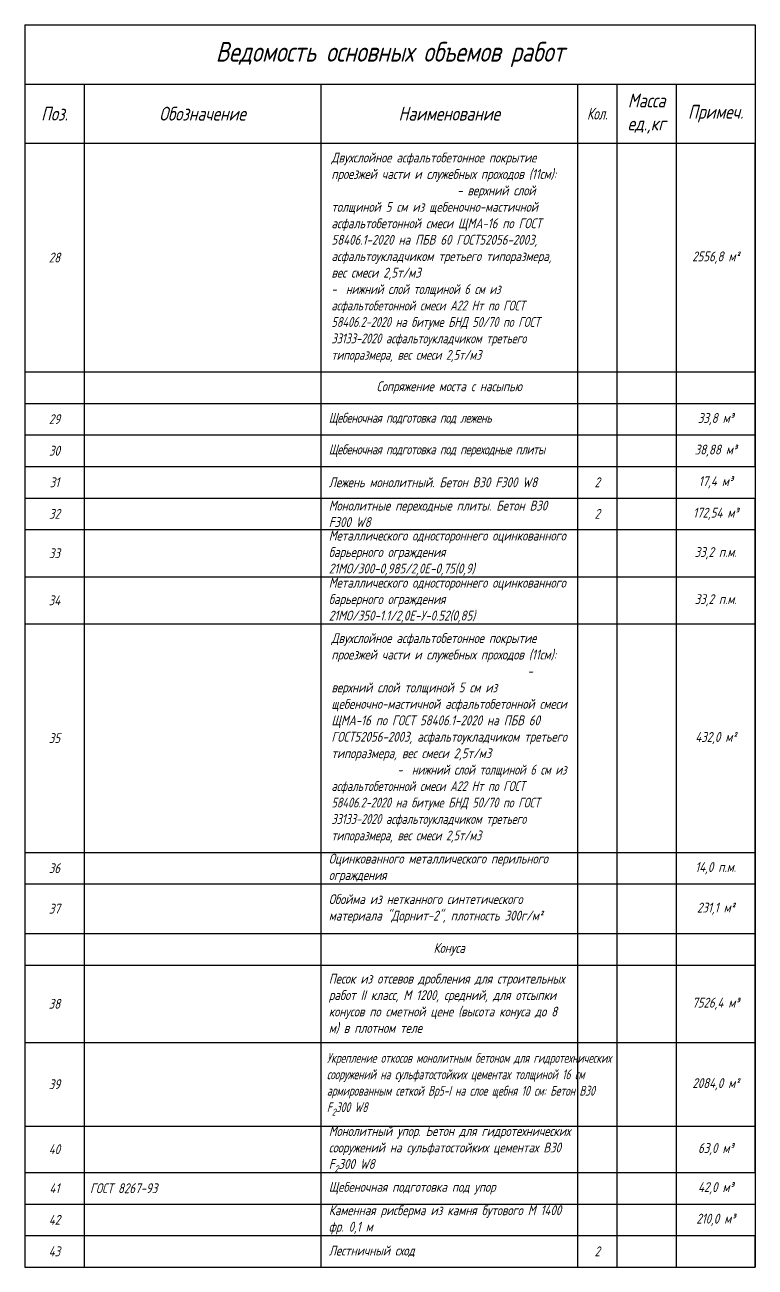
# Model space of a CAD drawing. Header units: millimetres. Extents: x 1864 to 10174863, y -4887456 to 5366151.
# Drawn here: x 1864.4 to 2003.2, y 274.2 to 510.4 of the extents above; entities that cross this region are included whole.
import ezdxf

# ---------------------------------------------------------------- set-up
doc = ezdxf.new("R2010")
doc.units = ezdxf.units.MM
doc.layers.add('ИС_ТаБл', color=5, linetype='Continuous', lineweight=35)
doc.styles.add('0', font='isocpeur.ttf', dxfattribs={"width": 0.8, "oblique": 15})

# ---------------------------------------------------------------- blocks, each defined once
blk = doc.blocks.new('*T830')
at = {"layer": 'ИС_ТаБл', "color": 0, "linetype": 'ByBlock', "lineweight": -2, "transparency": 16777216}
for p, q in [((0, 0), (138.75, 0)), ((0, 0), (0, -22.5)), ((138.75, 0), (138.75, -22.5)), ((0, -11.25), (138.75, -11.25)), ((11.25, -11.25), (11.25, -22.5)), ((56.25, -11.25), (56.25, -22.5)), ((105, -11.25), (105, -22.5)), ((112.5, -11.25), (112.5, -22.5)), ((123.75, -11.25), (123.75, -22.5)), ((0, -22.5), (11.25, -22.5)), ((0, -22.5), (0, -236.14)), ((11.25, -22.5), (105, -22.5)), ((11.25, -22.5), (11.25, -236.14)), ((56.25, -22.5), (56.25, -236.14)), ((105, -22.5), (112.5, -22.5)), ((105, -22.5), (105, -71.95)), ((112.5, -22.5), (123.75, -22.5)), ((112.5, -22.5), (112.5, -236.14)), ((123.75, -22.5), (138.75, -22.5)), ((123.75, -22.5), (123.75, -236.14)), ((0, -65.95), (138.75, -65.95)), ((0, -71.95), (138.75, -71.95)), ((105, -71.95), (105, -95.95)), ((0, -77.95), (56.25, -77.95)), ((56.25, -77.95), (105, -77.95)), ((105, -77.95), (138.75, -77.95)), ((0, -83.95), (56.25, -83.95)), ((56.25, -83.95), (105, -83.95)), ((105, -83.95), (138.75, -83.95)), ((138.75, -83.95), (138.75, -89.95)), ((0, -89.95), (56.25, -89.95)), ((56.25, -89.95), (105, -89.95)), ((105, -89.95), (138.75, -89.95)), ((0, -95.95), (56.25, -95.95)), ((56.25, -95.95), (105, -95.95)), ((105, -95.95), (138.75, -95.95)), ((105, -95.95), (105, -236.14)), ((0, -104.9), (138.75, -104.9)), ((0, -113.85), (138.75, -113.85)), ((0, -157.3), (138.75, -157.3)), ((0, -163.3), (138.75, -163.3)), ((0, -172.72), (138.75, -172.72)), ((0, -178.72), (138.75, -178.72)), ((0, -193.43), (138.75, -193.43)), ((0, -209.31), (138.75, -209.31)), ((0, -218.14), (138.75, -218.14)), ((138.75, -218.14), (138.75, -230.14)), ((0, -224.14), (138.75, -224.14)), ((0, -230.14), (138.75, -230.14)), ((0, -236.14), (138.75, -236.14))]:
    blk.add_line(p, q, dxfattribs=at)
at = {"layer": 'ИС_ТаБл', "color": 0, "transparency": 16777216}
for p, q in [((138.75, -22.5), (138.75, -83.95)), ((138.75, -89.95), (138.75, -218.14)), ((138.75, -230.14), (138.75, -236.14))]:
    blk.add_line(p, q, dxfattribs=at)
at = {"layer": 'ИС_ТаБл', "color": 4, "transparency": 16777216, "style": '0'}
for s, insert, char_height, width, attachment_point in [('Ведомость основных объемов работ', (69.38, -5.63), 3.75, 138.6, 5), ('Масса ед.,кг', (118.13, -16.88), 2.625, 11.1, 5), ('Поз.', (5.62, -16.88), 2.625, 11.1, 5), ('Обозначение', (33.75, -16.88), 2.625, 44.85, 5), ('Наименование', (80.63, -16.88), 2.625, 48.6, 5), ('{\\W0.7;Кол.}', (108.75, -16.88), 2.25, 7.35, 5), ('Примеч.', (131.25, -16.88), 2.625, 14.85, 5), ('\\A1;Двухслойное асфальтобетонное покрытие проезжей части и служебных проходов (11см):                            - верхний слой толщиной 5 см из щебеночно-мастичной асфальтобетонной смеси ЩМА-16 по ГОСТ 58406.1-2020 на ПБВ 60 ГОСТ52056-2003, асфальтоукладчиком третьего типоразмера, вес смеси 2,5т/м3{\\W0.75;                               -  нижний слой толщиной 6 см из асфальтобетонной смеси А22 Нт по ГОСТ 58406.2-2020 на битуме БНД 50/70 по ГОСТ 33133-2020 асфальтоукладчиком третьего типоразмера, вес смеси 2,5т/м3}', (58.25, -44.23), 1.875, 44.75, 4), ('28', (5.62, -44.23), 1.875, 8.25, 5), ('Сопряжение моста с насыпью', (80.63, -68.95), 1.875, 45.75, 5), ('29', (5.62, -74.95), 1.875, 8.25, 5), ('{\\W0.76;\\T0.95;Щебеночная подготовка под лежень}', (57.75, -74.95), 1.875, 45.75, 4), ('33,8 м³', (131.25, -74.95), 1.875, 14.85, 5), ('30', (5.62, -80.95), 1.875, 8.25, 5), ('{\\W0.76;\\T0.95;Щебеночная подготовка под переходные плиты}', (57.75, -80.95), 1.875, 45.75, 4), ('38,88 м³', (131.25, -80.95), 1.875, 14.85, 5), ('31', (5.62, -86.95), 1.875, 8.25, 5), ('\\A1;Лежень монолитный. Бетон В30 F{\\H1x;300 W8}', (57.75, -86.95), 1.875, 45.75, 4), ('2', (108.75, -86.95), 1.88, 7.35, 5), ('17,4 м³', (131.25, -86.95), 1.875, 14.85, 5), ('32', (5.62, -92.95), 1.875, 8.25, 5), ('Монолитные переходные плиты. {\\A1;Бетон В30 F\\H1x;300 W8}', (57.75, -92.95), 1.875, 45.75, 4), ('2', (108.75, -92.95), 1.88, 7.35, 5), ('172,54 м³', (131.25, -92.95), 1.875, 14.85, 5), ('Металлического одностороннего оцинкованного барьерного ограждения 21МО/300-0,985/2,0Е-0,75(0,9)', (57.75, -100.43), 1.875, 45.75, 4), ('33', (5.62, -100.43), 1.875, 8.25, 5), ('33,2 п.м.', (131.25, -100.43), 1.875, 14.85, 5), ('Металлического одностороннего оцинкованного барьерного ограждения 21МО/350-1.1/2,0Е-У-0.52(0,85)', (57.75, -109.38), 1.875, 45.75, 4), ('34', (5.62, -109.38), 1.875, 8.25, 5), ('33,2 п.м.', (131.25, -109.38), 1.875, 14.85, 5), ('\\A1;Двухслойное асфальтобетонное покрытие проезжей части и служебных проходов (11см):                                          - верхний слой толщиной 5 см из щебеночно-мастичной асфальтобетонной смеси ЩМА-16 по ГОСТ 58406.1-2020 на ПБВ 60 ГОСТ52056-2003, асфальтоукладчиком третьего типоразмера, вес смеси 2,5т/м3{\\W0.75;                               -  нижний слой толщиной 6 см из асфальтобетонной смеси А22 Нт по ГОСТ 58406.2-2020 на битуме БНД 50/70 по ГОСТ 33133-2020 асфальтоукладчиком третьего типоразмера, вес смеси 2,5т/м3}', (58.25, -135.58), 1.875, 44.75, 4), ('35', (5.62, -135.58), 1.875, 8.25, 5), ('Оцинкованного металлического перильного ограждения', (57.75, -160.3), 1.875, 45.75, 4), ('36', (5.62, -160.3), 1.875, 8.25, 5), ('14,0 п.м.', (131.25, -160.3), 1.875, 14.85, 5), ('Обойма из нетканного синтетического материала "Дорнит-2", плотность 300г/м²', (57.75, -168.01), 1.875, 45.75, 4), ('37', (5.62, -168.01), 1.875, 8.25, 5), ('Конуса', (80.63, -175.72), 1.875, 46.5, 5), ('Песок из отсевов дробления для строительных работ II класс, М 1200, средний, для отсыпки конусов по сметной цене (высота конуса до 8 м) в плотном теле', (57.75, -186.08), 1.875, 45.75, 4), ('38', (5.62, -186.08), 1.875, 8.25, 5), ('7526,4 м³', (131.25, -186.08), 1.875, 14.85, 5), ('\\A1;{\\W0.7;\\C6;Укрепление откосов монолитным бетоном для гидротехнических сооружений на сульфатостойких цементах толщиной 16 см армированным сеткой Вр5-I на слое щебня 10 см:\\C4; Бетон В30 F\\H0.7x;\\S^ 2;\\H1.42857x;300 W8}', (57.38, -201.37), 1.875, 46.5, 4), ('39', (5.62, -201.37), 1.875, 8.25, 5), ('\\A1;Монолитный упор. Бетон{\\C1; для гидротехнических сооружений на сульфатостойких цементах }В30 F{\\H0.7x;\\S^ 2;}300 W8', (57.75, -213.72), 1.875, 45.75, 4), ('40', (5.62, -213.72), 1.875, 8.25, 5), ('63,0 м³', (131.25, -213.72), 1.875, 14.85, 5), ('41', (5.62, -221.14), 1.875, 8.25, 5), ('ГОСТ 8267-93', (12.38, -221.14), 1.875, 42.75, 4), ('Щебеночная подготовка под упор', (57.75, -221.14), 1.875, 45.75, 4), ('42,0 м³', (131.25, -221.14), 1.875, 14.85, 5), ('42', (5.62, -227.14), 1.875, 8.25, 5), ('Каменная рисберма из камня бутового М 1400 фр. 0,1 м', (57.75, -227.14), 1.875, 45.75, 4), ('210,0 м³', (131.25, -227.14), 1.875, 14.85, 5), ('43', (5.62, -233.14), 1.875, 8.25, 5), ('Лестничный сход ', (57.75, -233.14), 1.875, 45.75, 4), ('2', (108.75, -233.14), 1.88, 7.35, 5)]:
    blk.add_mtext(s, dxfattribs=dict(at, insert=insert, char_height=char_height, width=width, attachment_point=attachment_point))
at = {"layer": 'ИС_ТаБл', "color": 1, "transparency": 16777216, "char_height": 1.875, "width": 14.85, "attachment_point": 5, "style": '0'}
for s, insert in [('{\\C4;2556,8 м²}', (131.25, -44.23)), ('{\\C4;432,0 м²}', (131.25, -135.58)), ('\\A1;{\\C4;231,1 м²}', (131.25, -168.01)), ('\\A1;{\\C4;2084,0 м²}', (131.25, -201.37))]:
    blk.add_mtext(s, dxfattribs=dict(at, insert=insert))
blk = doc.blocks.new('*T849')
at = {"layer": 'ИС_ТаБл', "color": 0, "linetype": 'ByBlock', "lineweight": -2, "transparency": 16777216}
for p, q in [((0, 0), (138.75, 0)), ((0, 0), (0, -22.5)), ((138.75, 0), (138.75, -22.5)), ((0, -11.25), (138.75, -11.25)), ((11.25, -11.25), (11.25, -22.5)), ((56.25, -11.25), (56.25, -22.5)), ((105, -11.25), (105, -22.5)), ((112.5, -11.25), (112.5, -22.5)), ((123.75, -11.25), (123.75, -22.5)), ((0, -22.5), (56.25, -22.5)), ((56.25, -22.5), (105, -22.5)), ((105, -22.5), (138.75, -22.5))]:
    blk.add_line(p, q, dxfattribs=at)
at = {"layer": 'ИС_ТаБл', "color": 4, "transparency": 16777216, "attachment_point": 5, "style": '0'}
for s, insert, char_height, width in [('Ведомость основных объемов работ', (69.375, -5.625), 3.75, 138.6), ('Масса ед.,кг', (118.125, -16.875), 2.625, 11.1), ('Поз.', (5.625, -16.875), 2.625, 11.1), ('Обозначение', (33.75, -16.875), 2.625, 44.85), ('Наименование', (80.625, -16.875), 2.625, 48.6), ('{\\W0.7;Кол.}', (108.75, -16.875), 2.25, 7.35), ('Примеч.', (131.25, -16.875), 2.625, 14.85)]:
    blk.add_mtext(s, dxfattribs=dict(at, insert=insert, char_height=char_height, width=width))
blk = doc.blocks.new('*T873')
at = {"layer": 'ИС_ТаБл', "color": 0, "linetype": 'ByBlock', "lineweight": -2, "transparency": 16777216}
for p, q in [((0, 0), (138.75, 0)), ((0, 0), (0, -22.5)), ((138.75, 0), (138.75, -22.5)), ((0, -11.25), (138.75, -11.25)), ((11.25, -11.25), (11.25, -22.5)), ((56.25, -11.25), (56.25, -22.5)), ((105, -11.25), (105, -22.5)), ((112.5, -11.25), (112.5, -22.5)), ((123.75, -11.25), (123.75, -22.5)), ((0, -22.5), (11.25, -22.5)), ((0, -22.5), (0, -236.14)), ((11.25, -22.5), (105, -22.5)), ((11.25, -22.5), (11.25, -236.14)), ((56.25, -22.5), (56.25, -236.14)), ((105, -22.5), (112.5, -22.5)), ((105, -22.5), (105, -71.95)), ((112.5, -22.5), (123.75, -22.5)), ((112.5, -22.5), (112.5, -236.14)), ((123.75, -22.5), (138.75, -22.5)), ((123.75, -22.5), (123.75, -236.14)), ((0, -65.95), (138.75, -65.95)), ((0, -71.95), (138.75, -71.95)), ((105, -71.95), (105, -95.95)), ((0, -77.95), (56.25, -77.95)), ((56.25, -77.95), (105, -77.95)), ((105, -77.95), (138.75, -77.95)), ((0, -83.95), (56.25, -83.95)), ((56.25, -83.95), (105, -83.95)), ((105, -83.95), (138.75, -83.95)), ((138.75, -83.95), (138.75, -89.95)), ((0, -89.95), (56.25, -89.95)), ((56.25, -89.95), (105, -89.95)), ((105, -89.95), (138.75, -89.95)), ((0, -95.95), (56.25, -95.95)), ((56.25, -95.95), (105, -95.95)), ((105, -95.95), (138.75, -95.95)), ((105, -95.95), (105, -236.14)), ((0, -104.9), (138.75, -104.9)), ((0, -113.85), (138.75, -113.85)), ((0, -157.3), (138.75, -157.3)), ((0, -163.3), (138.75, -163.3)), ((0, -172.72), (138.75, -172.72)), ((0, -178.72), (138.75, -178.72)), ((0, -193.43), (138.75, -193.43)), ((0, -209.31), (138.75, -209.31)), ((0, -218.14), (138.75, -218.14)), ((138.75, -218.14), (138.75, -230.14)), ((0, -224.14), (138.75, -224.14)), ((0, -230.14), (138.75, -230.14)), ((0, -236.14), (138.75, -236.14))]:
    blk.add_line(p, q, dxfattribs=at)
at = {"layer": 'ИС_ТаБл', "color": 0, "transparency": 16777216}
for p, q in [((138.75, -22.5), (138.75, -83.95)), ((138.75, -89.95), (138.75, -218.14)), ((138.75, -230.14), (138.75, -236.14))]:
    blk.add_line(p, q, dxfattribs=at)
at = {"layer": 'ИС_ТаБл', "color": 4, "transparency": 16777216, "style": '0'}
for s, insert, char_height, width, attachment_point in [('Ведомость основных объемов работ', (69.38, -5.63), 3.75, 138.6, 5), ('Масса ед.,кг', (118.13, -16.88), 2.625, 11.1, 5), ('Поз.', (5.62, -16.88), 2.625, 11.1, 5), ('Обозначение', (33.75, -16.88), 2.625, 44.85, 5), ('Наименование', (80.63, -16.88), 2.625, 48.6, 5), ('{\\W0.7;Кол.}', (108.75, -16.88), 2.25, 7.35, 5), ('Примеч.', (131.25, -16.88), 2.625, 14.85, 5), ('\\A1;Двухслойное асфальтобетонное покрытие проезжей части и служебных проходов (11см):                            - верхний слой толщиной 5 см из щебеночно-мастичной асфальтобетонной смеси ЩМА-16 по ГОСТ 58406.1-2020 на ПБВ 60 ГОСТ52056-2003, асфальтоукладчиком третьего типоразмера, вес смеси 2,5т/м3{\\W0.75;                               -  нижний слой толщиной 6 см из асфальтобетонной смеси А22 Нт по ГОСТ 58406.2-2020 на битуме БНД 50/70 по ГОСТ 33133-2020 асфальтоукладчиком третьего типоразмера, вес смеси 2,5т/м3}', (58.25, -44.23), 1.875, 44.75, 4), ('28', (5.62, -44.23), 1.875, 8.25, 5), ('Сопряжение моста с насыпью', (80.63, -68.95), 1.875, 45.75, 5), ('29', (5.62, -74.95), 1.875, 8.25, 5), ('{\\W0.76;\\T0.95;Щебеночная подготовка под лежень}', (57.75, -74.95), 1.875, 45.75, 4), ('33,8 м³', (131.25, -74.95), 1.875, 14.85, 5), ('30', (5.62, -80.95), 1.875, 8.25, 5), ('{\\W0.76;\\T0.95;Щебеночная подготовка под переходные плиты}', (57.75, -80.95), 1.875, 45.75, 4), ('38,88 м³', (131.25, -80.95), 1.875, 14.85, 5), ('31', (5.62, -86.95), 1.875, 8.25, 5), ('\\A1;Лежень монолитный. Бетон В30 F{\\H1x;300 W8}', (57.75, -86.95), 1.875, 45.75, 4), ('2', (108.75, -86.95), 1.88, 7.35, 5), ('17,4 м³', (131.25, -86.95), 1.875, 14.85, 5), ('32', (5.62, -92.95), 1.875, 8.25, 5), ('Монолитные переходные плиты. {\\A1;Бетон В30 F\\H1x;300 W8}', (57.75, -92.95), 1.875, 45.75, 4), ('2', (108.75, -92.95), 1.88, 7.35, 5), ('172,54 м³', (131.25, -92.95), 1.875, 14.85, 5), ('Металлического одностороннего оцинкованного барьерного ограждения 21МО/300-0,985/2,0Е-0,75(0,9)', (57.75, -100.43), 1.875, 45.75, 4), ('33', (5.62, -100.43), 1.875, 8.25, 5), ('33,2 п.м.', (131.25, -100.43), 1.875, 14.85, 5), ('Металлического одностороннего оцинкованного барьерного ограждения 21МО/350-1.1/2,0Е-У-0.52(0,85)', (57.75, -109.38), 1.875, 45.75, 4), ('34', (5.62, -109.38), 1.875, 8.25, 5), ('33,2 п.м.', (131.25, -109.38), 1.875, 14.85, 5), ('\\A1;Двухслойное асфальтобетонное покрытие проезжей части и служебных проходов (11см):                                          - верхний слой толщиной 5 см из щебеночно-мастичной асфальтобетонной смеси ЩМА-16 по ГОСТ 58406.1-2020 на ПБВ 60 ГОСТ52056-2003, асфальтоукладчиком третьего типоразмера, вес смеси 2,5т/м3{\\W0.75;                               -  нижний слой толщиной 6 см из асфальтобетонной смеси А22 Нт по ГОСТ 58406.2-2020 на битуме БНД 50/70 по ГОСТ 33133-2020 асфальтоукладчиком третьего типоразмера, вес смеси 2,5т/м3}', (58.25, -135.58), 1.875, 44.75, 4), ('35', (5.62, -135.58), 1.875, 8.25, 5), ('Оцинкованного металлического перильного ограждения', (57.75, -160.3), 1.875, 45.75, 4), ('36', (5.62, -160.3), 1.875, 8.25, 5), ('14,0 п.м.', (131.25, -160.3), 1.875, 14.85, 5), ('Обойма из нетканного синтетического материала "Дорнит-2", плотность 300г/м²', (57.75, -168.01), 1.875, 45.75, 4), ('37', (5.62, -168.01), 1.875, 8.25, 5), ('Конуса', (80.63, -175.72), 1.875, 46.5, 5), ('Песок из отсевов дробления для строительных работ II класс, М 1200, средний, для отсыпки конусов по сметной цене (высота конуса до 8 м) в плотном теле', (57.75, -186.08), 1.875, 45.75, 4), ('38', (5.62, -186.08), 1.875, 8.25, 5), ('7526,4 м³', (131.25, -186.08), 1.875, 14.85, 5), ('\\A1;{\\W0.7;\\C6;Укрепление откосов монолитным бетоном для гидротехнических сооружений на сульфатостойких цементах толщиной 16 см армированным сеткой Вр5-I на слое щебня 10 см:\\C4; Бетон В30 F\\H0.7x;\\S^ 2;\\H1.42857x;300 W8}', (57.38, -201.37), 1.875, 46.5, 4), ('39', (5.62, -201.37), 1.875, 8.25, 5), ('\\A1;Монолитный упор. Бетон{\\C1; для гидротехнических сооружений на сульфатостойких цементах }В30 F{\\H0.7x;\\S^ 2;}300 W8', (57.75, -213.72), 1.875, 45.75, 4), ('40', (5.62, -213.72), 1.875, 8.25, 5), ('63,0 м³', (131.25, -213.72), 1.875, 14.85, 5), ('41', (5.62, -221.14), 1.875, 8.25, 5), ('ГОСТ 8267-93', (12.38, -221.14), 1.875, 42.75, 4), ('Щебеночная подготовка под упор', (57.75, -221.14), 1.875, 45.75, 4), ('42,0 м³', (131.25, -221.14), 1.875, 14.85, 5), ('42', (5.62, -227.14), 1.875, 8.25, 5), ('Каменная рисберма из камня бутового М 1400 фр. 0,1 м', (57.75, -227.14), 1.875, 45.75, 4), ('210,0 м³', (131.25, -227.14), 1.875, 14.85, 5), ('43', (5.62, -233.14), 1.875, 8.25, 5), ('Лестничный сход ', (57.75, -233.14), 1.875, 45.75, 4), ('2', (108.75, -233.14), 1.88, 7.35, 5)]:
    blk.add_mtext(s, dxfattribs=dict(at, insert=insert, char_height=char_height, width=width, attachment_point=attachment_point))
at = {"layer": 'ИС_ТаБл', "color": 1, "transparency": 16777216, "char_height": 1.875, "width": 14.85, "attachment_point": 5, "style": '0'}
for s, insert in [('{\\C4;2556,8 м²}', (131.25, -44.23)), ('{\\C4;432,0 м²}', (131.25, -135.58)), ('\\A1;{\\C4;231,1 м²}', (131.25, -168.01)), ('\\A1;{\\C4;2084,0 м²}', (131.25, -201.37))]:
    blk.add_mtext(s, dxfattribs=dict(at, insert=insert))

msp = doc.modelspace()

# ---------------------------------------------------------------- block references
for name in ['*T830', '*T849', '*T873']:
    msp.add_blockref(name, (1864.4, 510.35))

doc.saveas('drawing.dxf')
